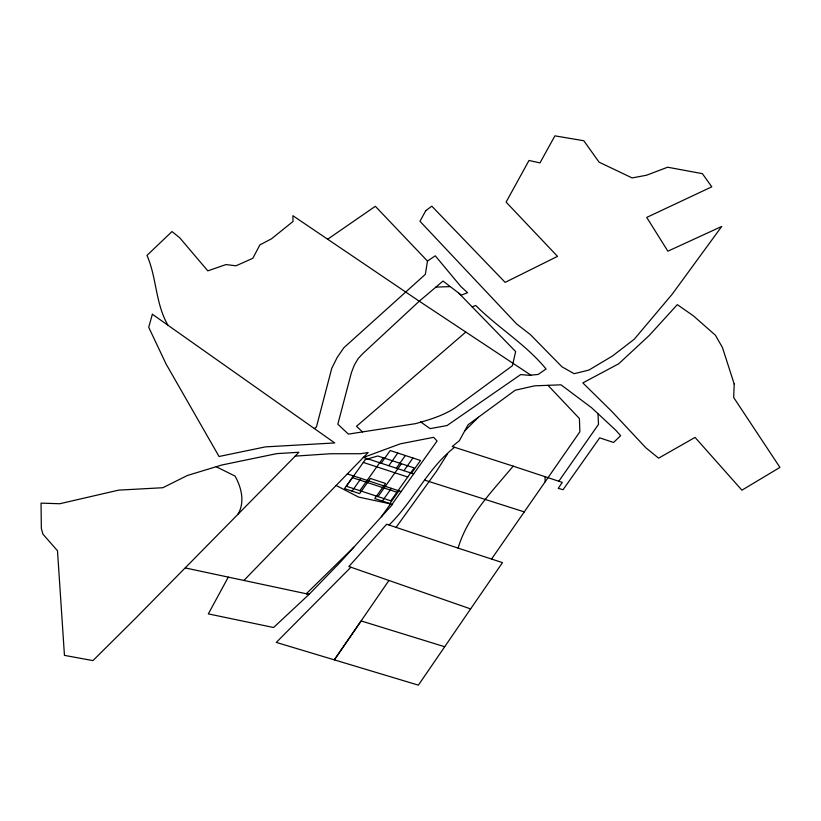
<?xml version="1.0" encoding="UTF-8"?>
<svg xmlns="http://www.w3.org/2000/svg" width="821" height="821" viewBox="0 0 821 821"><rect width="100%" height="100%" fill="white"/><g stroke="black" fill="none" stroke-linecap="round" stroke-linejoin="round"><path stroke-width="1.23" d="M458.867 293.23L515.66 351.562L512.386 365.745L455.357 407.678C443.186 415.713 429.342 419.818 415.498 423.657L348.402 434.114L337.831 424.2L351.388 372.744L354.344 365.027L358.233 358.5L363.149 353.287L419.264 301.204L443.042 281.039L461.32 295.119L467.549 292.707L460.797 286.457L435.274 255.813L427.484 261.078L425.35 274.337L343.866 347.735L337.174 357.453L331.756 368.342L316.444 426.961L314.32 428.531M458.118 548.12L502.483 562.621L470.607 608.915L348.884 566.521L386.67 524.219L458.118 548.12C467.662 515.701 492.148 491.553 513.166 466.143L562.282 482.399L558.249 488.341L563.052 489.716L599.669 437.85L613.585 442.478L620.635 435.674L615.935 430.389L591.572 407.709L561.01 384.823L534.645 385.829L515.249 390.211L468.083 424.785L459.319 440.764L452.207 446.521L513.166 466.143M237.782 514.562C245.161 502.452 241.559 487.746 235.042 476.077L216.221 466.718M228.3 577.122L208.329 613.892L273.567 627.511L309.096 594.353L339.586 562.919L392.612 504.351L358.531 497.074L336.138 485.457M447.609 453.767L436.474 471.305L396.081 527.369M470.607 608.915L418.392 685.145L276.287 642.412L350.906 567.229M388.938 580.468L334.342 659.858L361.127 620.933L444.684 646.743M491.543 559.05L579.872 431.774L579.4 418.515L547.976 385.326M558.803 481.25L598.499 424.365L597.986 413.681M353.523 475.934L344.502 488.628L359.639 493.595L370.384 478.469L385.521 483.436L374.787 498.552L389.924 503.519L398.944 490.825M352.076 491.112L361.086 478.417M359.855 490.671L383.233 457.769M381.211 463.239L390.221 450.544L420.506 460.478L411.485 473.173M388.774 465.723L397.795 453.028M396.348 468.206L405.369 455.511M378.019 496.623L401.397 463.721M382.35 501.036L391.371 488.351M403.922 470.69L412.932 457.995M392.12 504.248L437.049 441.021L433.632 437.316L400.258 443.853L363.282 457.513M381.313 516.82L390.539 503.909M454.567 447.281C427.464 468.534 413.548 501.221 389.051 525.019M295.242 456.117L298.875 452.279L276.78 453.623L221.855 465.004L187.393 475.482L162.856 487.725L118.645 490.137L59.738 503.735L41.05 503.129L41.348 528.508L42.928 534.153L57.491 550.737L64.449 655.374L92.947 660.597L134.952 618.911L295.242 456.117L330.442 453.746L360.563 453.715L368.147 452.504L243.878 580.447M464.686 430.974L478.356 417.263M353.789 547.227L306.284 593.747L309.096 594.353L185.289 567.947M465.815 332.043L356.509 426.304L362.482 431.918M327.661 239.229L375.341 206.297L427.484 261.078M472.116 306.828L475.749 305.494C498.101 327.856 525.922 344.368 546.047 368.978L538.207 374.438L529.391 375.31L520.678 374.592L446.973 425.576L430.112 428.624L420.506 421.799M435.889 287.104L450.267 286.611M524.332 511.914L424.724 480.141M363.498 457.43L413.692 473.891M363.293 462.428L407.739 477.011M347.355 473.912L401.141 491.553M352.476 477.658L396.923 492.241M530.9 375.156L419.264 301.204L292.902 215.718L293.015 221.485L271.433 238.849L259.888 244.894L252.827 258.297L235.976 265.809L226.001 264.567L207.805 270.848L179.635 237.68L172 231.563L146.99 255.372C156.821 277.867 155.405 303.852 168.007 325.28M544.99 476.683L545.206 481.896M734.2 383.971L733.687 397.528L779.95 467.406L741.917 490.178L695.059 437.408L658.627 458.159L645.891 447.825L611.778 411.393L582.838 382.894L618.726 363.775L649.308 335.389L677.315 304.642L693.386 315.828L715.419 335.235L722.429 347.499L734.2 383.971M152.378 314.248L148.704 327.292L166.047 363.949L219.053 456.497L265.327 446.891L334.732 442.94L152.378 314.248M425.812 210.617L419.972 221.28L516.573 323.895L530.345 334.578L562.016 366.864L574.156 373.699L588.903 370.076L612.425 356.037L634.264 339.217L672.235 294.154L721.731 226.442L667.873 251.195L646.732 217.411L711.786 186.829L702.376 173.652L667.637 167.217L646.486 175.242L632.119 177.921L599.084 162.168L583.803 140.74L554.904 135.855L539.972 162.897L528.991 160.475L506.105 202.11L557.51 256.368L505.151 282.373L431.815 206.184L425.812 210.617M365.314 459.586L346.37 486.248L390.817 500.82L414.195 467.919L377.793 455.983L365.314 459.586"/></g></svg>
